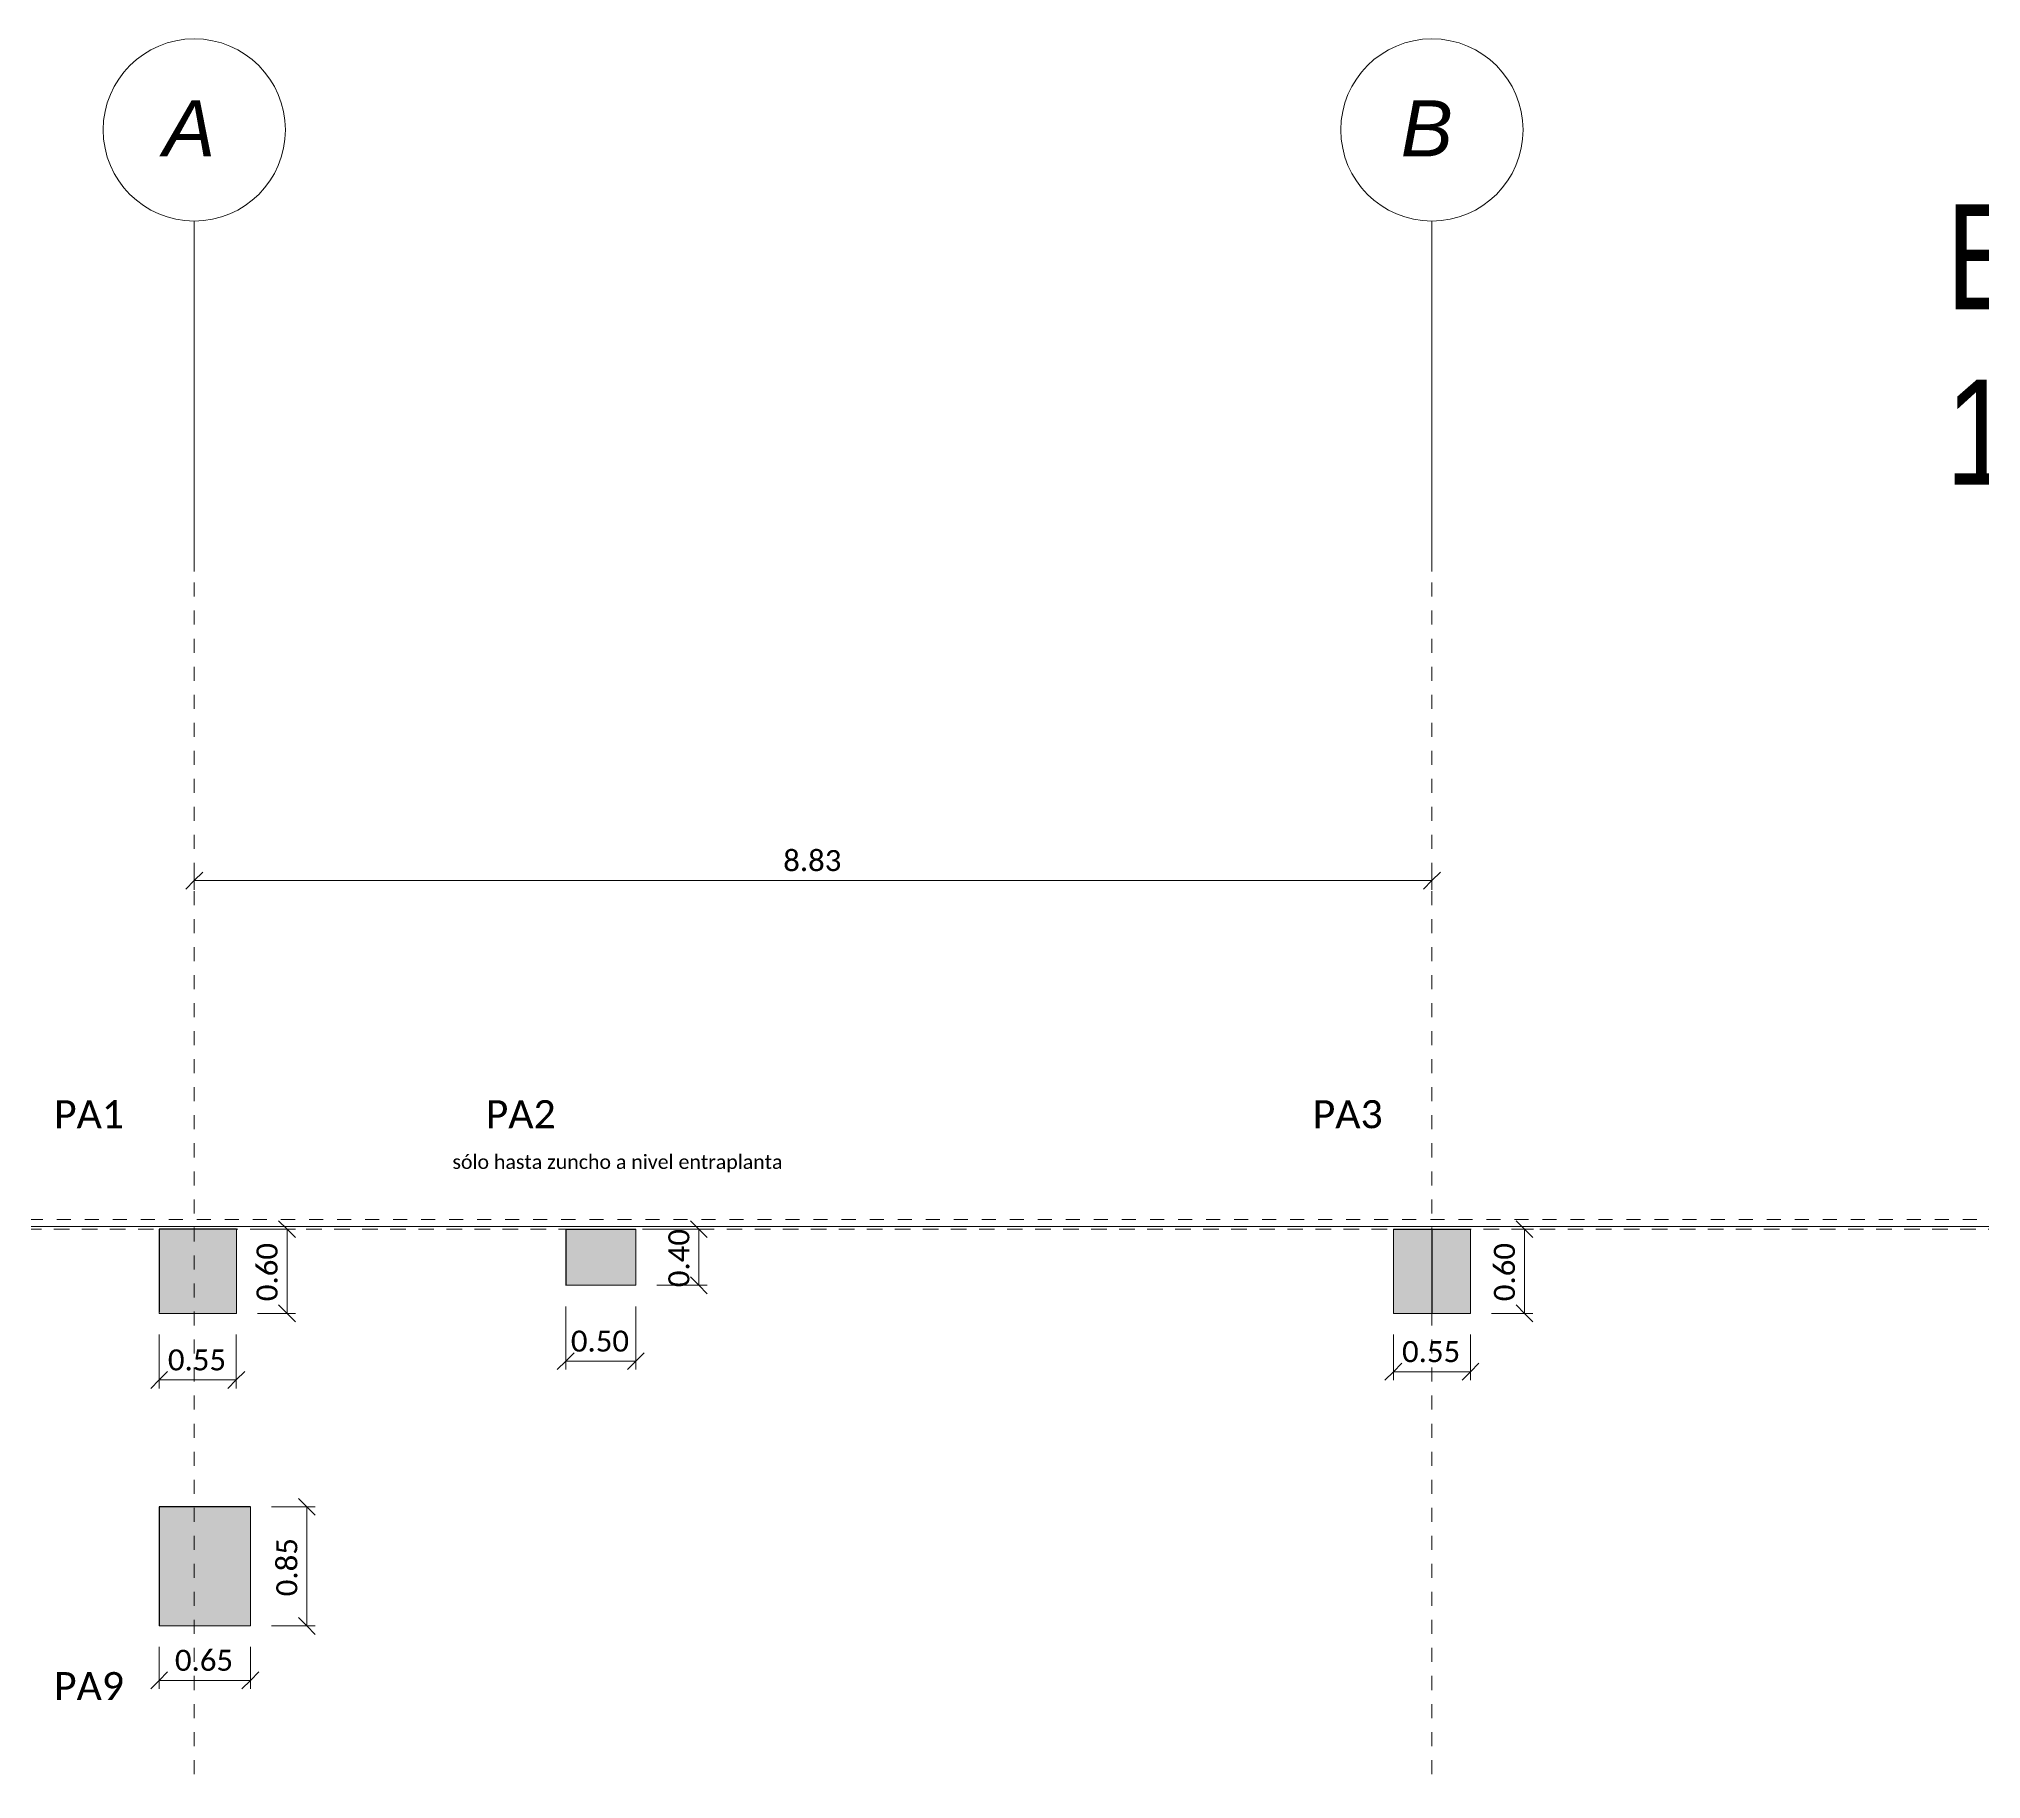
# Model space of a CAD drawing. Header units: millimetres. Extents: x -65 to 53, y -59 to 44.
# Drawn here: x -48.43 to -34.57, y 31.99 to 44.4 of the extents above; entities that cross this region are included whole.
import ezdxf

# ---------------------------------------------------------------- set-up
doc = ezdxf.new("R2010")
doc.units = ezdxf.units.MM
doc.linetypes.add('Trazo general', pattern=[0.001875, 0.00125, -0.000625])
for name, color, linetype, lineweight in [('0-AR-TXT', 7, 'Continuous', 5), ('0-AUX', 7, 'Continuous', 5), ('1-AR-PILARES', 7, 'Continuous', 5), ('1-AR-VISTA', 7, 'Continuous', 5), ('CS-COTAS-100', 7, 'Continuous', 5)]:
    doc.layers.add(name, color=color, linetype=linetype, lineweight=lineweight)
for name, color, linetype, lineweight, true_color in [('0-AR-TXT-2', 5, 'Continuous', 5, 0x0000ff), ('00-AUX-5', 7, 'Continuous', 25, 0xff8000), ('00-AUX-6', 5, 'Trazo general', 5, 0x0000ff), ('1-AR-PILARES-1', 7, 'Continuous', 5, 0xc0c0c0), ('CS-COTAS-1', 7, 'Continuous', 5, 0x544282), ('REJILLA-1', 7, 'Continuous', 5, 0x008080), ('REJILLA-2', 7, 'Trazo general', 5, 0x008080)]:
    doc.layers.add(name, color=color, linetype=linetype, lineweight=lineweight, true_color=true_color)
doc.layers.add('EJES DE REPLANTEO', color=30, linetype='Continuous')
doc.styles.add('Arial_I', font='ariali.ttf', dxfattribs={"height": 0.4})
doc.styles.add('Calibri', font='calibri.ttf', dxfattribs={"height": 0.2})
doc.styles.add('Calibri_1', font='calibri.ttf', dxfattribs={"height": 0.15})
doc.styles.add('Calibri_2', font='calibri.ttf', dxfattribs={"height": 0.1})
doc.styles.add('FS_Technic', font='technic_.ttf', dxfattribs={"height": 2.5})
doc.dimstyles.new('AIC_replanteo', dxfattribs={"dimscale": 0.3048, "dimtxt": 0.176602, "dimasz": 0.393701, "dimexe": 0.19685, "dimexo": 0.492126, "dimgap": 0.032808, "dimtad": 1, "dimrnd": 0.01, "dimzin": 0, "dimdsep": 46, "dimtxsty": 'Calibri_1', "dimblk1": 'OBLIQUE', "dimblk2": 'OBLIQUE', "dimsah": 1, "dimcen": 0.09, "dimazin": 0, "dimtfac": 1, "dimtdec": 4, "dimtix": 1, "dimtmove": 0, "dimatfit": 3, "dimfxl": 1, "dimtvp": 1, "dimtolj": 1, "dimtzin": 0, "dimarcsym": 2})

# ---------------------------------------------------------------- blocks, each defined once
blk = doc.blocks.new('Rejilla - Extremo de rejilla-3554-Planta baja - forjado 03- STR')
at = {"layer": '0-AUX'}
blk.add_circle((0, 0), 0.0065, dxfattribs=at)
blk = doc.blocks.new('DIMBLOCK1-Planta baja - forjado 03- STR')
at = {"layer": 'CS-COTAS-100', "color": 187, "true_color": 0x544282, "transparency": 16777216}
for p, q in [((-46.658, 35.908), (-46.87, 35.908)), ((-46.658, 35.908), (-46.658, 35.308)), ((-46.658, 35.908), (-46.598, 35.908)), ((-46.658, 35.308), (-46.87, 35.308)), ((-46.658, 35.308), (-46.598, 35.308))]:
    blk.add_line(p, q, dxfattribs=at)
at = {"layer": 'CS-COTAS-100', "color": 187, "lineweight": 15, "true_color": 0x544282, "transparency": 16777216}
for p, q in [((-46.658, 35.908), (-46.718, 35.968)), ((-46.658, 35.908), (-46.598, 35.848)), ((-46.658, 35.308), (-46.718, 35.368)), ((-46.658, 35.308), (-46.598, 35.248))]:
    blk.add_line(p, q, dxfattribs=at)
at = {"layer": 'CS-COTAS-100', "color": 0, "transparency": 16777216, "insert": (-46.876, 35.395), "char_height": 0.15, "width": 0.5107, "attachment_point": 1, "rotation": 90, "line_spacing_factor": 1.158048, "style": 'Calibri_1'}
blk.add_mtext('0.60', dxfattribs=at)
blk = doc.blocks.new('_Oblique')
at = {"color": 0, "linetype": 'ByBlock', "lineweight": -2}
blk.add_line((-0.5, -0.5), (0.5, 0.5), dxfattribs=at)
blk = doc.blocks.new('DIMBLOCK2-Planta baja - forjado 03- STR')
at = {"layer": 'CS-COTAS-100', "color": 187, "true_color": 0x544282, "transparency": 16777216}
for p, q in [((-47.57, 34.833), (-47.57, 35.158)), ((-47.02, 34.833), (-47.02, 35.158)), ((-47.57, 34.833), (-47.02, 34.833)), ((-47.57, 34.833), (-47.57, 34.773)), ((-47.02, 34.833), (-47.02, 34.773))]:
    blk.add_line(p, q, dxfattribs=at)
at = {"layer": 'CS-COTAS-100', "color": 187, "lineweight": 15, "true_color": 0x544282, "transparency": 16777216}
for p, q in [((-47.57, 34.833), (-47.63, 34.773)), ((-47.57, 34.833), (-47.51, 34.893)), ((-47.02, 34.833), (-47.08, 34.773)), ((-47.02, 34.833), (-46.96, 34.893))]:
    blk.add_line(p, q, dxfattribs=at)
at = {"layer": 'CS-COTAS-100', "color": 0, "transparency": 16777216, "insert": (-47.508, 35.051), "char_height": 0.15, "width": 0.5107, "attachment_point": 1, "line_spacing_factor": 1.158048, "style": 'Calibri_1'}
blk.add_mtext('0.55', dxfattribs=at)
blk = doc.blocks.new('DIMBLOCK3-Planta baja - forjado 03- STR')
at = {"layer": 'CS-COTAS-100', "color": 187, "lineweight": 15, "true_color": 0x544282, "transparency": 16777216}
for p, q in [((-47.32, 38.395), (-47.38, 38.335)), ((-47.32, 38.395), (-47.26, 38.455)), ((-38.49, 38.395), (-38.55, 38.335)), ((-38.49, 38.395), (-38.43, 38.455))]:
    blk.add_line(p, q, dxfattribs=at)
at = {"layer": 'CS-COTAS-100', "color": 187, "true_color": 0x544282, "transparency": 16777216}
for p, q in [((-47.32, 38.395), (-47.32, 38.455)), ((-47.32, 38.395), (-38.49, 38.395)), ((-47.32, 38.395), (-47.32, 38.33)), ((-38.49, 38.395), (-38.49, 38.455)), ((-38.49, 38.395), (-38.49, 38.33))]:
    blk.add_line(p, q, dxfattribs=at)
at = {"layer": 'CS-COTAS-100', "color": 0, "transparency": 16777216, "insert": (-43.118, 38.613), "char_height": 0.15, "width": 0.5107, "attachment_point": 1, "line_spacing_factor": 1.158048, "style": 'Calibri_1'}
blk.add_mtext('8.83', dxfattribs=at)
blk = doc.blocks.new('DIMBLOCK6-Planta baja - forjado 03- STR')
at = {"layer": 'CS-COTAS-100', "color": 187, "true_color": 0x544282, "transparency": 16777216}
for p, q in [((-38.765, 34.892), (-38.765, 35.158)), ((-38.215, 34.892), (-38.215, 35.158)), ((-38.765, 34.892), (-38.215, 34.892)), ((-38.765, 34.892), (-38.765, 34.832)), ((-38.215, 34.892), (-38.215, 34.832))]:
    blk.add_line(p, q, dxfattribs=at)
at = {"layer": 'CS-COTAS-100', "color": 187, "lineweight": 15, "true_color": 0x544282, "transparency": 16777216}
for p, q in [((-38.765, 34.892), (-38.705, 34.952)), ((-38.215, 34.892), (-38.155, 34.952)), ((-38.765, 34.892), (-38.825, 34.832)), ((-38.215, 34.892), (-38.275, 34.832))]:
    blk.add_line(p, q, dxfattribs=at)
at = {"layer": 'CS-COTAS-100', "color": 0, "transparency": 16777216, "insert": (-38.703, 35.11), "char_height": 0.15, "width": 0.5107, "attachment_point": 1, "line_spacing_factor": 1.158048, "style": 'Calibri_1'}
blk.add_mtext('0.55', dxfattribs=at)
blk = doc.blocks.new('DIMBLOCK7-Planta baja - forjado 03- STR')
at = {"layer": 'CS-COTAS-100', "color": 187, "lineweight": 15, "true_color": 0x544282, "transparency": 16777216}
for p, q in [((-37.83, 35.908), (-37.89, 35.968)), ((-37.83, 35.908), (-37.77, 35.848)), ((-37.83, 35.308), (-37.89, 35.368)), ((-37.83, 35.308), (-37.77, 35.248))]:
    blk.add_line(p, q, dxfattribs=at)
at = {"layer": 'CS-COTAS-100', "color": 187, "true_color": 0x544282, "transparency": 16777216}
for p, q in [((-37.83, 35.908), (-37.89, 35.908)), ((-37.83, 35.308), (-37.83, 35.908)), ((-37.83, 35.908), (-37.765, 35.908)), ((-37.83, 35.308), (-38.065, 35.308)), ((-37.83, 35.308), (-37.77, 35.308))]:
    blk.add_line(p, q, dxfattribs=at)
at = {"layer": 'CS-COTAS-100', "color": 0, "transparency": 16777216, "insert": (-38.048, 35.395), "char_height": 0.15, "width": 0.5107, "attachment_point": 1, "rotation": 90, "line_spacing_factor": 1.158048, "style": 'Calibri_1'}
blk.add_mtext('0.60', dxfattribs=at)
blk = doc.blocks.new('DIMBLOCK16-Planta baja - forjado 03- STR')
at = {"layer": 'CS-COTAS-100', "color": 187, "lineweight": 15, "true_color": 0x544282, "transparency": 16777216}
for p, q in [((-46.517, 33.928), (-46.577, 33.988)), ((-46.517, 33.928), (-46.457, 33.868)), ((-46.517, 33.078), (-46.577, 33.138)), ((-46.517, 33.078), (-46.457, 33.018))]:
    blk.add_line(p, q, dxfattribs=at)
at = {"layer": 'CS-COTAS-100', "color": 187, "true_color": 0x544282, "transparency": 16777216}
for p, q in [((-46.517, 33.928), (-46.77, 33.928)), ((-46.517, 33.928), (-46.517, 33.078)), ((-46.517, 33.928), (-46.457, 33.928)), ((-46.517, 33.078), (-46.77, 33.078)), ((-46.517, 33.078), (-46.457, 33.078))]:
    blk.add_line(p, q, dxfattribs=at)
at = {"layer": 'CS-COTAS-100', "color": 0, "transparency": 16777216, "insert": (-46.735, 33.29), "char_height": 0.15, "width": 0.5107, "attachment_point": 1, "rotation": 90, "line_spacing_factor": 1.158048, "style": 'Calibri_1'}
blk.add_mtext('0.85', dxfattribs=at)
blk = doc.blocks.new('DIMBLOCK17-Planta baja - forjado 03- STR')
at = {"layer": 'CS-COTAS-100', "color": 187, "true_color": 0x544282, "transparency": 16777216}
for p, q in [((-47.57, 32.69), (-47.57, 32.928)), ((-46.92, 32.69), (-46.92, 32.928)), ((-47.57, 32.69), (-46.92, 32.69)), ((-47.57, 32.69), (-47.57, 32.63)), ((-46.92, 32.69), (-46.92, 32.63))]:
    blk.add_line(p, q, dxfattribs=at)
at = {"layer": 'CS-COTAS-100', "color": 187, "lineweight": 15, "true_color": 0x544282, "transparency": 16777216}
for p, q in [((-47.57, 32.69), (-47.51, 32.75)), ((-46.92, 32.69), (-46.86, 32.75)), ((-47.57, 32.69), (-47.63, 32.63)), ((-46.92, 32.69), (-46.98, 32.63))]:
    blk.add_line(p, q, dxfattribs=at)
at = {"layer": 'CS-COTAS-100', "color": 0, "transparency": 16777216, "insert": (-47.458, 32.908), "char_height": 0.15, "width": 0.5107, "attachment_point": 1, "line_spacing_factor": 1.158048, "style": 'Calibri_1'}
blk.add_mtext('0.65', dxfattribs=at)
blk = doc.blocks.new('DIMBLOCK37-Planta baja - forjado 03- STR')
at = {"layer": 'CS-COTAS-100', "color": 187, "true_color": 0x544282, "transparency": 16777216}
for p, q in [((-43.72, 35.908), (-44.02, 35.908)), ((-43.72, 35.908), (-43.72, 35.508)), ((-43.72, 35.908), (-43.66, 35.908)), ((-43.72, 35.508), (-44.02, 35.508)), ((-43.72, 35.508), (-43.66, 35.508))]:
    blk.add_line(p, q, dxfattribs=at)
at = {"layer": 'CS-COTAS-100', "color": 187, "lineweight": 15, "true_color": 0x544282, "transparency": 16777216}
for p, q in [((-43.72, 35.908), (-43.78, 35.968)), ((-43.72, 35.908), (-43.66, 35.848)), ((-43.72, 35.508), (-43.78, 35.568)), ((-43.72, 35.508), (-43.66, 35.448))]:
    blk.add_line(p, q, dxfattribs=at)
at = {"layer": 'CS-COTAS-100', "color": 0, "transparency": 16777216, "insert": (-43.938, 35.495), "char_height": 0.15, "width": 0.5107, "attachment_point": 1, "rotation": 90, "line_spacing_factor": 1.158048, "style": 'Calibri_1'}
blk.add_mtext('0.40', dxfattribs=at)
blk = doc.blocks.new('DIMBLOCK38-Planta baja - forjado 03- STR')
at = {"layer": 'CS-COTAS-100', "color": 187, "true_color": 0x544282, "transparency": 16777216}
for p, q in [((-44.67, 34.967), (-44.67, 35.358)), ((-44.17, 34.967), (-44.17, 35.358)), ((-44.67, 34.967), (-44.17, 34.967)), ((-44.67, 34.967), (-44.67, 34.907)), ((-44.17, 34.967), (-44.17, 34.907))]:
    blk.add_line(p, q, dxfattribs=at)
at = {"layer": 'CS-COTAS-100', "color": 187, "lineweight": 15, "true_color": 0x544282, "transparency": 16777216}
for p, q in [((-44.67, 34.967), (-44.73, 34.907)), ((-44.67, 34.967), (-44.61, 35.027)), ((-44.17, 34.967), (-44.23, 34.907)), ((-44.17, 34.967), (-44.11, 35.027))]:
    blk.add_line(p, q, dxfattribs=at)
at = {"layer": 'CS-COTAS-100', "color": 0, "transparency": 16777216, "insert": (-44.633, 35.185), "char_height": 0.15, "width": 0.5107, "attachment_point": 1, "line_spacing_factor": 1.158048, "style": 'Calibri_1'}
blk.add_mtext('0.50', dxfattribs=at)
blk = doc.blocks.new('DIMBLOCK77-Planta baja - forjado 03- STR')
at = {"layer": 'CS-COTAS-100', "color": 187, "lineweight": 15, "true_color": 0x544282, "transparency": 16777216}
for p, q in [((-50.067, 35.978), (-50.127, 36.038)), ((-50.067, 35.978), (-50.007, 35.918)), ((-50.067, 18.978), (-50.127, 19.038)), ((-50.067, 18.978), (-50.007, 18.918))]:
    blk.add_line(p, q, dxfattribs=at)
at = {"layer": 'CS-COTAS-100', "color": 187, "true_color": 0x544282, "transparency": 16777216}
for p, q in [((-50.067, 35.978), (-50.127, 35.978)), ((-50.067, 18.978), (-50.067, 35.978)), ((-50.067, 35.978), (-50.002, 35.978)), ((-50.067, 18.978), (-50.127, 18.978)), ((-50.067, 18.978), (-47.09, 18.978))]:
    blk.add_line(p, q, dxfattribs=at)
at = {"layer": 'CS-COTAS-100', "color": 0, "transparency": 16777216, "insert": (-50.285, 27.204), "char_height": 0.15, "width": 0.65661, "attachment_point": 1, "rotation": 90, "line_spacing_factor": 1.158048, "style": 'Calibri_1'}
blk.add_mtext('17.00', dxfattribs=at)

msp = doc.modelspace()

# ---------------------------------------------------------------- hatches: boundary and pattern name
at = {"layer": '1-AR-PILARES-1'}
for points in [[(-47.01992, 35.30799), (-47.01992, 35.90799), (-47.56992, 35.90799), (-47.56992, 35.30799)], [(-44.16992, 35.50799), (-44.16992, 35.90799), (-44.66992, 35.90799), (-44.66992, 35.50799)], [(-38.21492, 35.30799), (-38.21492, 35.90799), (-38.76492, 35.90799), (-38.76492, 35.30799)], [(-46.91992, 33.07799), (-46.91992, 33.92799), (-47.56992, 33.92799), (-47.56992, 33.07799)]]:
    msp.add_hatch(color=256, dxfattribs=at).paths.add_polyline_path(points)

# ---------------------------------------------------------------- linework, layer by layer
at = {"layer": '00-AUX-5'}
for p, q in [((-47.01992, 35.90799), (-47.56992, 35.90799)), ((-47.56992, 35.90799), (-47.56992, 35.31799)), ((-44.66992, 35.90787), (-44.16992, 35.90787)), ((-44.66992, 35.90787), (-44.66992, 35.50787)), ((-38.76492, 35.90787), (-38.21492, 35.90787)), ((-38.48992, 35.90787), (-38.48992, 35.30787)), ((-46.91992, 33.92799), (-47.56992, 33.92799)), ((-47.56992, 33.92799), (-47.56992, 33.07799))]:
    msp.add_line(p, q, dxfattribs=at)
at = {"layer": '00-AUX-6'}
for p, q in [((-58.72133, 35.90799), (43.26008, 35.90799)), ((-58.70133, 35.97799), (43.26008, 35.97799))]:
    msp.add_line(p, q, dxfattribs=at)
at = {"layer": '1-AR-PILARES'}
for p, q in [((-47.56992, 35.90799), (-47.56992, 35.30799)), ((-47.01992, 35.90799), (-47.56992, 35.90799)), ((-47.01992, 35.30799), (-47.01992, 35.90799)), ((-44.16992, 35.90799), (-44.66992, 35.90799)), ((-44.66992, 35.90799), (-44.66992, 35.50799)), ((-44.16992, 35.50799), (-44.16992, 35.90799)), ((-38.21492, 35.90799), (-38.76492, 35.90799)), ((-38.76492, 35.90799), (-38.76492, 35.30799)), ((-38.21492, 35.30799), (-38.21492, 35.90799)), ((-44.66992, 35.50799), (-44.16992, 35.50799)), ((-47.56992, 35.30799), (-47.01992, 35.30799)), ((-38.76492, 35.30799), (-38.21492, 35.30799)), ((-47.56992, 33.92799), (-47.56992, 33.07799)), ((-46.91992, 33.92799), (-47.56992, 33.92799)), ((-46.91992, 33.07799), (-46.91992, 33.92799)), ((-47.56992, 33.07799), (-46.91992, 33.07799))]:
    msp.add_line(p, q, dxfattribs=at)
at = {"layer": '1-AR-VISTA'}
msp.add_line((-58.68483, 35.92811), (43.19008, 35.92811), dxfattribs=at)
at = {"layer": 'REJILLA-1'}
for p, q in [((-47.31992, 40.60006), (-47.31992, 43.10006)), ((-38.48992, 40.60006), (-38.48992, 43.10006))]:
    msp.add_line(p, q, dxfattribs=at)
at = {"layer": 'REJILLA-2'}
for p, q in [((-47.31992, -55.77901), (-47.31992, 40.60006)), ((-38.48992, -55.77901), (-38.48992, 40.60006)), ((-61.70992, 35.90799), (48.77676, 35.90799))]:
    msp.add_line(p, q, dxfattribs=at)

# ---------------------------------------------------------------- block references
at = {"layer": '0-AUX', "xscale": 99.99999999999993, "yscale": 99.99999999999993, "zscale": 99.99999999999993}
for p in [(-47.31992, 43.75006), (-38.48992, 43.75006)]:
    msp.add_blockref('Rejilla - Extremo de rejilla-3554-Planta baja - forjado 03- STR', p, dxfattribs=at)

# ---------------------------------------------------------------- texts
at = {"layer": '0-AR-TXT', "insert": (-45.4783, 36.43847), "char_height": 0.1, "width": 2.95021, "attachment_point": 1, "style": 'Calibri_2', "bg_fill": 3, "box_fill_scale": 1.25, "bg_fill_color": 256, "bg_fill_true_color": 13158600, "bg_fill_transparency": 0}
msp.add_mtext('sólo hasta zuncho a nivel entraplanta', dxfattribs=at)
at = {"layer": '0-AR-TXT-2', "char_height": 0.2, "width": 0.6172994, "attachment_point": 1, "style": 'Calibri', "bg_fill": 3, "box_fill_scale": 1.25, "bg_fill_color": 256, "bg_fill_true_color": 13158600, "bg_fill_transparency": 0}
for s, insert in [('PA1', (-48.32086, 36.82878)), ('PA2', (-45.24086, 36.82878)), ('PA3', (-39.34086, 36.82878))]:
    msp.add_mtext(s, dxfattribs=dict(at, insert=insert))
at = {"layer": 'EJES DE REPLANTEO', "insert": (-34.82497, 43.22003), "char_height": 0.75, "width": 0.515381, "attachment_point": 1, "style": 'FS_Technic'}
msp.add_mtext('EJE 1', dxfattribs=at)

# ---------------------------------------------------------------- dimensions: what is measured, and where the dimension line sits
at = {"layer": 'CS-COTAS-1'}
for base, p1, p2, override, picture, middle in [((-38.48992, 38.39543), (-47.31992, 38.48029), (-38.48992, 38.48029), {"dimpost": '<>', "dimfxl": 8.83}, 'DIMBLOCK3-Planta baja - forjado 03- STR', (-42.90492, 38.48228)), ((-44.16992, 34.96675), (-44.66992, 35.50799), (-44.16992, 35.50799), {"dimpost": '<>', "dimfxl": 0.5}, 'DIMBLOCK38-Planta baja - forjado 03- STR', (-44.41992, 35.0536)), ((-47.01992, 34.83318), (-47.56992, 35.30799), (-47.01992, 35.30799), {"dimpost": '<>', "dimfxl": 0.55}, 'DIMBLOCK2-Planta baja - forjado 03- STR', (-47.29492, 34.92002)), ((-38.21492, 34.89175), (-38.76492, 35.30799), (-38.21492, 35.30799), {"dimpost": '<>', "dimfxl": 0.55}, 'DIMBLOCK6-Planta baja - forjado 03- STR', (-38.48992, 34.9786)), ((-46.91992, 32.6901), (-47.56992, 33.07799), (-46.91992, 33.07799), {"dimpost": '<>', "dimfxl": 0.65}, 'DIMBLOCK17-Planta baja - forjado 03- STR', (-47.24492, 32.77694))]:
    dim = msp.add_linear_dim(base=base, p1=p1, p2=p2, dimstyle='AIC_replanteo', override=override, dxfattribs=at)
    dim.commit()
    dim.dimension.update_dxf_attribs({"geometry": picture, "text_midpoint": middle})
for base, p1, p2, override, picture, middle in [((-46.65798, 35.30799), (-47.01992, 35.90799), (-47.01992, 35.30799), {"dimpost": '<>', "dimfxl": 0.6}, 'DIMBLOCK1-Planta baja - forjado 03- STR', (-46.74483, 35.60799)), ((-43.72022, 35.50799), (-44.16992, 35.90799), (-44.16992, 35.50799), {"dimpost": '<>', "dimfxl": 0.4}, 'DIMBLOCK37-Planta baja - forjado 03- STR', (-43.80706, 35.70799)), ((-37.83035, 35.90799), (-38.21492, 35.30799), (-37.9152, 35.90799), {"dimpost": '<>', "dimfxl": 0.670694}, 'DIMBLOCK7-Planta baja - forjado 03- STR', (-37.9172, 35.60799)), ((-46.51713, 33.07799), (-46.91992, 33.92799), (-46.91992, 33.07799), {"dimpost": '<>', "dimfxl": 0.85}, 'DIMBLOCK16-Planta baja - forjado 03- STR', (-46.60398, 33.50299))]:
    dim = msp.add_linear_dim(base=base, p1=p1, p2=p2, angle=90, dimstyle='AIC_replanteo', override=override, dxfattribs=at)
    dim.commit()
    dim.dimension.update_dxf_attribs({"geometry": picture, "text_midpoint": middle})

# ---------------------------------------------------------------- next in the draw order: texts
at = {"layer": '0-AR-TXT-2', "insert": (-48.32086, 32.7489), "char_height": 0.2, "width": 0.6172994, "attachment_point": 1, "style": 'Calibri', "bg_fill": 3, "box_fill_scale": 1.25, "bg_fill_color": 256, "bg_fill_true_color": 13158600, "bg_fill_transparency": 0}
msp.add_mtext('PA9', dxfattribs=at)
at = {"layer": '0-AUX', "char_height": 0.4, "width": 0.4569619, "attachment_point": 1, "style": 'Arial_I', "bg_fill": 3, "box_fill_scale": 1.25, "bg_fill_color": 256, "bg_fill_true_color": 13158600, "bg_fill_transparency": 0}
for s, insert in [('\\fArial|b0|i1|c0|p34|;A', (-47.54291, 43.96099)), ('\\fArial|b0|i1|c0|p34|;B', (-38.71291, 43.96099))]:
    msp.add_mtext(s, dxfattribs=dict(at, insert=insert))

# ---------------------------------------------------------------- next in the draw order: dimensions: what is measured, and where the dimension line sits
at = {"layer": 'CS-COTAS-1'}
dim = msp.add_linear_dim(base=(-50.06692, 35.97799), p1=(-46.93992, 18.97799), p2=(-50.15177, 35.97799), angle=90, dimstyle='AIC_replanteo', override={"dimpost": '<>', "dimfxl": 17.300751}, dxfattribs=at)
dim.commit()
dim.dimension.update_dxf_attribs({"geometry": 'DIMBLOCK77-Planta baja - forjado 03- STR', "text_midpoint": (-50.15376, 27.47799)})

doc.saveas('drawing.dxf')
